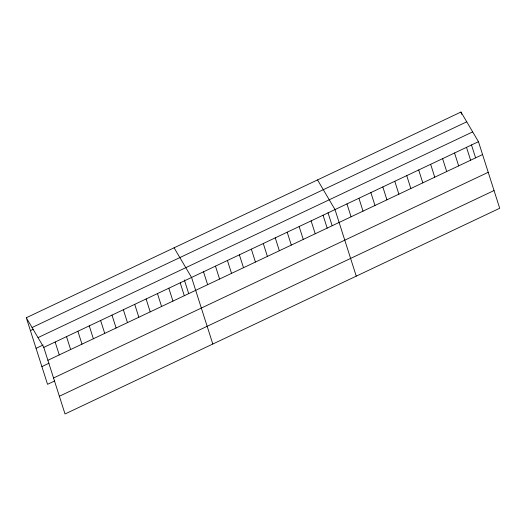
<?xml version="1.0" encoding="UTF-8"?>
<svg xmlns="http://www.w3.org/2000/svg" width="526" height="526" viewBox="0 0 526 526"><rect width="100%" height="100%" fill="white"/><g stroke="black" fill="none" stroke-linecap="round" stroke-linejoin="round"><path stroke-width="0.79" d="M26.3 317.743L460.973 112.031L478.456 141.685L499.7 208.257L65.027 413.969L43.776 347.397L26.3 317.743L47.544 384.315L54.651 380.955M32.066 327.527L466.746 121.815M30.409 330.63L33.256 329.283M38.01 337.613L472.683 131.901M36.064 348.343L43.171 344.984M43.776 347.397L478.456 141.685M47.892 360.284L482.566 154.565M41.889 366.596L48.997 363.236M53.547 377.997L488.22 172.285M59.372 396.249L494.045 190.537M317.533 179.918L335.009 209.572L356.26 276.143M174.093 247.799L191.569 277.452L212.813 344.024M460.973 112.031L461.703 114.306M471.467 144.913L475.596 157.846M466.503 147.339L470.612 160.226M454.549 153L458.659 165.881M442.596 158.655L446.705 171.542M430.643 164.309L434.752 177.196M418.689 169.97L422.799 182.851M406.729 175.625L410.845 188.512M394.776 181.286L398.892 194.166M382.823 186.94L386.939 199.827M370.869 192.595L374.985 205.482M358.916 198.256L363.032 211.136M346.963 203.91L351.079 216.797M328.027 212.8L332.156 225.726M323.056 215.226L327.172 228.113M311.103 220.881L315.219 233.768M299.149 226.542L303.265 239.422M287.196 232.196L291.305 245.083M275.243 237.857L279.352 250.738M263.289 243.512L267.399 256.399M251.336 249.166L255.445 262.053M239.383 254.827L243.492 267.708M227.429 260.482L231.539 273.369M215.476 266.143L219.585 279.023M203.523 271.797L207.632 284.684M184.343 279.924L188.709 293.613M180.201 282.837L184.31 295.717M168.833 288.215L172.942 301.096M157.465 293.593L161.574 306.48M146.096 298.972L150.206 311.859M134.728 304.357L138.838 317.237M123.36 309.735L127.47 322.622M111.992 315.113L116.101 328M100.624 320.498L104.733 333.379M89.249 325.877L93.365 338.757M77.881 331.255L81.997 344.142M66.513 336.633L70.629 349.52M55.145 342.018L59.26 354.899"/></g></svg>
